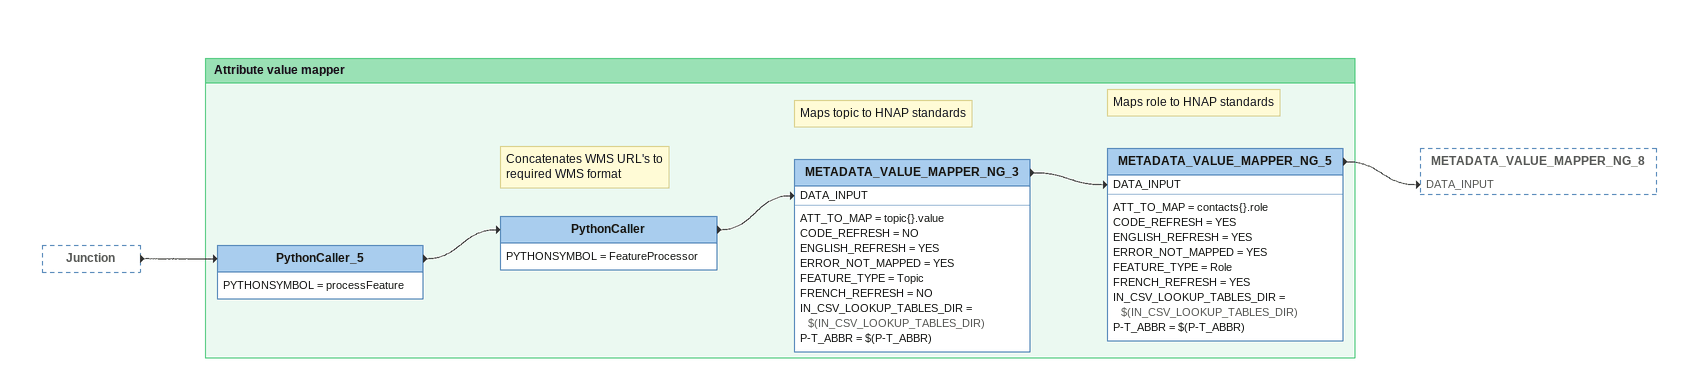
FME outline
Junction [outside]
    -> PythonCaller_5

Bookmark: Attribute value mapper
PythonCaller_5
    PYTHONSYMBOL = processFeature
    -> PythonCaller
Note: Concatenates WMS URL's to required WMS format
PythonCaller
    PYTHONSYMBOL = FeatureProcessor
    -> METADATA_VALUE_MAPPER_NG_3 [DATA_INPUT]
Note: Maps topic to HNAP standards
METADATA_VALUE_MAPPER_NG_3
    ATT_TO_MAP = topic{}.value
    CODE_REFRESH = NO
    ENGLISH_REFRESH = YES
    ERROR_NOT_MAPPED = YES
    FEATURE_TYPE = Topic
    FRENCH_REFRESH = NO
    IN_CSV_LOOKUP_TABLES_DIR = $(IN_CSV_LOOKUP_TABLES_DIR)
    P-T_ABBR = $(P-T_ABBR)
    -> METADATA_VALUE_MAPPER_NG_5 [DATA_INPUT]
Note: Maps role to HNAP standards
METADATA_VALUE_MAPPER_NG_5
    ATT_TO_MAP = contacts{}.role
    CODE_REFRESH = YES
    ENGLISH_REFRESH = YES
    ERROR_NOT_MAPPED = YES
    FEATURE_TYPE = Role
    FRENCH_REFRESH = YES
    IN_CSV_LOOKUP_TABLES_DIR = $(IN_CSV_LOOKUP_TABLES_DIR)
    P-T_ABBR = $(P-T_ABBR)
    -> METADATA_VALUE_MAPPER_NG_8 [DATA_INPUT]
